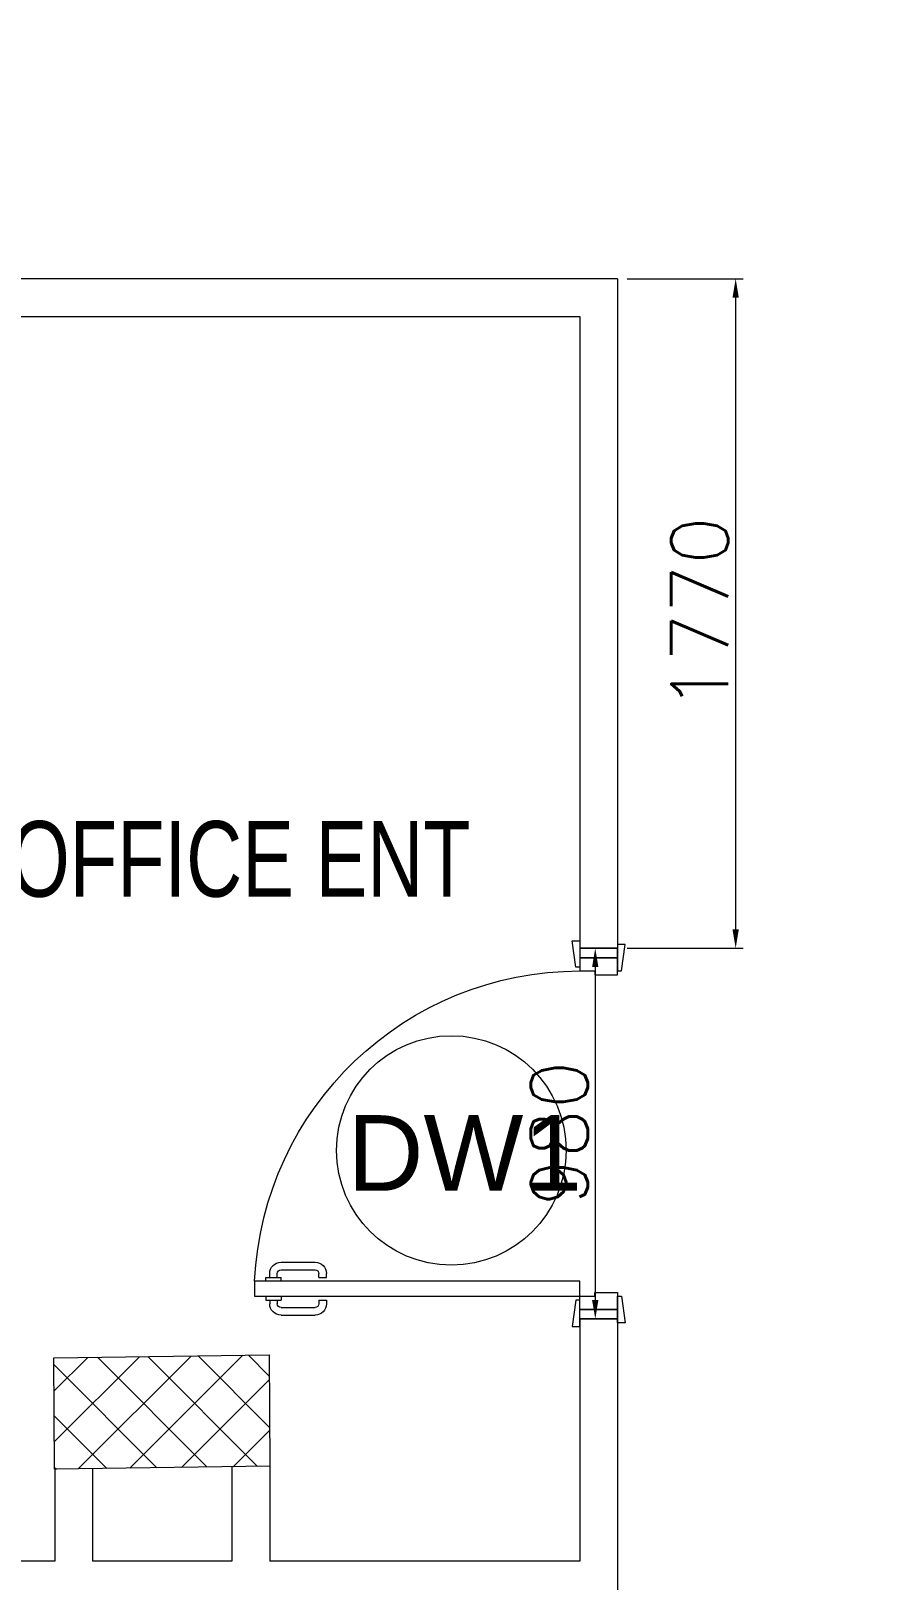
# Model space of a CAD drawing. Header units: millimetres. Extents: x -2143172 to 5255, y -610845 to 279739.
# Drawn here: x -1066007 to -1063782, y -587708 to -583613 of the extents above; entities that cross this region are included whole.
import ezdxf

# ---------------------------------------------------------------- set-up
doc = ezdxf.new("R2010")
doc.units = ezdxf.units.MM
doc.header["$LTSCALE"] = 30
doc.layers.get('0').update_dxf_attribs({"lineweight": 5})
doc.layers.get('Defpoints').update_dxf_attribs({"lineweight": 5})
for name, color, linetype, lineweight in [('72_EGR_BASE_TEXT', 7, 'Continuous', 5), ('C-HYDR-CTCH', 6, 'Continuous', 5), ('dims.', 152, 'Continuous', 5), ('DTAG', 20, 'Continuous', 9), ('Hatch', 252, 'Continuous', 5), ('Structure', 20, 'Continuous', 5), ('Walls', 32, 'Continuous', 5)]:
    doc.layers.add(name, color=color, linetype=linetype, lineweight=lineweight)
doc.layers.add('Wooden Joinery', color=7, linetype='Continuous', lineweight=5, true_color=0x521300)
doc.styles.add('SIMPLEX', font='SIMPLEX.shx', dxfattribs={"height": 150})
doc.styles.add('TTLB-A0-JeddahDP$0$swis721', font='swiss.ttf')
doc.styles.add('X3G_ENTITY_9EC9', font='swisscl.ttf', dxfattribs={"height": 0.2})
doc.dimstyles.new('Buk', dxfattribs={"dimtxt": 150, "dimasz": 50, "dimexe": 20, "dimexo": 25, "dimgap": 20, "dimtad": 1, "dimdec": 0, "dimrnd": 5, "dimdsep": 46, "dimtxsty": 'SIMPLEX', "dimcen": 0, "dimdle": 20, "dimclrd": 256, "dimclre": 256, "dimclrt": 256, "dimadec": 0, "dimazin": 0, "dimtfac": 0.0075, "dimtdec": 0, "dimtmove": 1, "dimatfit": 2, "dimldrblk": 'ARCHTICK', "dimfxl": 1, "dimtolj": 1, "dimtzin": 0, "dimlwd": -1, "dimlwe": -1, "dimarcsym": 0})

# ---------------------------------------------------------------- blocks, each defined once
blk = doc.blocks.new('*D346')
at = {"layer": 'Defpoints', "color": 0, "transparency": 16777216}
for p in [(-1064457, -584268.1, 0.1), (-1064457, -586038.1, 0.1), (-1064144.9, -586038.1)]:
    blk.add_point(p, dxfattribs=at)
at = {"layer": 'dims.', "linetype": 'Continuous', "transparency": 16777216}
for p, q in [((-1064432, -584268.1), (-1064124.9, -584268.1)), ((-1064432, -586038.1), (-1064124.9, -586038.1))]:
    blk.add_line(p, q, dxfattribs=at)
at = {"layer": 'dims.', "transparency": 16777216}
blk.add_line((-1064144.9, -584318.1), (-1064144.9, -585988.1), dxfattribs=at)
for points in [[(-1064153.3, -584318.1), (-1064136.6, -584318.1), (-1064144.9, -584268.1)], [(-1064153.3, -585988.1), (-1064136.6, -585988.1), (-1064144.9, -586038.1)]]:
    blk.add_solid(points, dxfattribs=at)
at = {"layer": 'dims.', "transparency": 16777216, "insert": (-1064239.9, -585153.1), "char_height": 150, "attachment_point": 5, "rotation": 90, "style": 'SIMPLEX'}
blk.add_mtext('\\A1;1770', dxfattribs=at)
blk = doc.blocks.new('_ArchTick')
at = {"color": 0, "linetype": 'ByBlock', "const_width": 0.15}
blk.add_lwpolyline([(-0.5, -0.5), (0.5, 0.5)], dxfattribs=at)
blk = doc.blocks.new('*D347')
at = {"layer": 'Defpoints', "color": 0, "transparency": 16777216}
for p in [(-1064507, -586038.1, 0.1), (-1064515.9, -587018.1), (-1064507, -587018.1, 0.1)]:
    blk.add_point(p, dxfattribs=at)
at = {"layer": 'dims.', "linetype": 'Continuous', "transparency": 16777216}
for p, q in [((-1064532, -586038.1), (-1064535.9, -586038.1)), ((-1064532, -587018.1), (-1064535.9, -587018.1))]:
    blk.add_line(p, q, dxfattribs=at)
at = {"layer": 'dims.', "transparency": 16777216}
blk.add_line((-1064515.9, -586088.1), (-1064515.9, -586968.1), dxfattribs=at)
for points in [[(-1064524.3, -586088.1), (-1064507.6, -586088.1), (-1064515.9, -586038.1)], [(-1064524.3, -586968.1), (-1064507.6, -586968.1), (-1064515.9, -587018.1)]]:
    blk.add_solid(points, dxfattribs=at)
at = {"layer": 'dims.', "transparency": 16777216, "insert": (-1064610.9, -586528.1), "char_height": 150, "attachment_point": 5, "rotation": 90, "style": 'SIMPLEX'}
blk.add_mtext('\\A1;980', dxfattribs=at)
blk = doc.blocks.new('A$C72370EFE')
at = {"layer": 'Wooden Joinery'}
for p, q in [((-0.01, -0.04), (-0.02, -0.04)), ((-0.01, -0.03), (-0.01, -0.07)), ((0, -0.03), (-0.01, -0.03)), ((0.04, -0.03), (0.05, -0.03)), ((0.05, -0.03), (0.05, -0.07)), ((0.05, -0.04), (0.06, -0.04)), ((-0.05, -0.07), (-0.05, -0.16)), ((-0.03, -0.07), (-0.03, -0.16)), ((-0.01, -0.06), (-0.02, -0.06)), ((0, -0.07), (-0.01, -0.07)), ((0.04, -0.07), (0.05, -0.07)), ((0.05, -0.06), (0.06, -0.06)), ((0.07, -0.07), (0.07, -0.16)), ((0.09, -0.07), (0.09, -0.16)), ((-0.01, -0.17), (-0.02, -0.17)), ((-0.01, -0.19), (-0.02, -0.19)), ((-0.01, -0.17), (-0.01, -0.19)), ((0.05, -0.17), (0.06, -0.17)), ((0.05, -0.17), (0.05, -0.19)), ((0.05, -0.19), (0.06, -0.19))]:
    blk.add_line(p, q, dxfattribs=at)
for centre, radius, start, end in [((-0.02, -0.07), 0.03, 90, 180), ((0.06, -0.07), 0.03, 0, 90), ((-0.02, -0.07), 0.01, 90, 180), ((0.06, -0.07), 0.01, 0, 90), ((-0.02, -0.16), 0.03, 180, 270), ((-0.02, -0.16), 0.01, 180, 270), ((0.06, -0.16), 0.01, 270, 0), ((0.06, -0.16), 0.03, 270, 0)]:
    blk.add_arc(centre, radius, start, end, dxfattribs=at)
blk = doc.blocks.new('A$C5DAD61B4')
at = {"layer": 'Wooden Joinery'}
for points in [[(80, 959.1), (80, 969.1), (10, 979.1), (10, 959.1)], [(940, 959.1), (940, 969.1), (1010, 979.1), (1010, 959.1)], [(70, 859.1), (70, 849.1), (0, 839.1), (0, 859.1)], [(120, 859.1), (120, 0), (80, 0), (80, 859.1)], [(950, 859.1), (950, 849.1), (1020, 839.1), (1020, 859.1)]]:
    blk.add_lwpolyline(points, close=True, dxfattribs=at)
for points in [[(45, 859.1), (45, 959.1), (20, 959.1), (20, 859.1), (45, 859.1)], [(45, 859.1), (80, 859.1), (80, 899.1), (90, 899.1), (90, 959.1), (45, 959.1), (45, 859.1)], [(975, 859.1), (940, 859.1), (940, 899.1), (930, 899.1), (930, 959.1), (975, 959.1), (975, 859.1)], [(975, 859.1), (975, 959.1), (1000, 959.1), (1000, 859.1), (975, 859.1)]]:
    blk.add_lwpolyline(points, dxfattribs=at)
blk.add_arc((80, 859.1), 860, 272.666, 0, dxfattribs=at)
at = {"layer": 'Wooden Joinery', "xscale": 999.9999999998854, "yscale": 999.9999999998854, "zscale": 999.9999999998854, "rotation": 180}
blk.add_blockref('A$C72370EFE', (120, 0), dxfattribs=at)
blk = doc.blocks.new('A$C47696aed')
at = {"layer": 'Hatch'}
h = blk.add_hatch(dxfattribs=at)
h.set_pattern_fill('ANSI37', color=256, scale=30)
h.paths.add_polyline_path([(50952.7, 21917.9), (50348.7, 21909.7), (50352.6, 21621.3), (50956.6, 21629.5)])
h.paths.add_polyline_path([(43791.9, 21910.1), (43208.4, 21904.7), (43188.5, 21613.3), (43772, 21618.7)])
h.paths.add_polyline_path([(29414.9, 21902.8), (28815.8, 21898.7), (28810.1, 21605.6), (29409.2, 21609.7)])
h.paths.add_polyline_path([(36600.2, 21904.9), (35999, 21897.4), (35990.7, 21611.8), (36591.9, 21619.3)])
h.paths.add_polyline_path([(22195.7, 21912), (21589.3, 21890.2), (21603.8, 21597.6), (22210.2, 21619.5)])
h.paths.add_polyline_path([(15459.1, 21901.7), (14237.2, 21925.6), (14230.7, 21629.5), (15452.7, 21605.5)])
h.paths.add_polyline_path([(15473.2, 14701.6), (14258.2, 14685.8), (14244.7, 14393.4), (15459.7, 14409.1)])
h.paths.add_polyline_path([(15447.1, 7508.4), (14244, 7492.4), (14238.3, 7199.4), (15441.4, 7215.3)])
h.paths.add_polyline_path([(15465.6, 309.7), (14269, 298.3), (14271.8, 3.8), (15468.5, 15.2)])
h.paths.add_polyline_path([(7830.6, 311.8), (7227.1, 308.1), (7237.7, 22.6), (7841.3, 26.3)])
h.paths.add_polyline_path([(7815.2, 7509.8), (7218.4, 7511.4), (7218.2, 7210.2), (7815.1, 7208.6)])
h.paths.add_polyline_path([(7825.1, 14699.4), (7205.8, 14700.6), (7195.2, 14397.6), (7814.5, 14396.4)])
h.paths.add_polyline_path([(7801.7, 21878.7), (7201.1, 21893.2), (7197.5, 21603.6), (7798.1, 21589.1)])
h.paths.add_polyline_path([(602.6, 21876.9), (0, 21899.6), (1.9, 21611.2), (604.5, 21588.5)])
h.paths.add_polyline_path([(610.4, 7498.6), (8.3, 7491.6), (11.7, 7200), (613.7, 7206.9)])
h.paths.add_polyline_path([(627.9, 303.9), (29.5, 302.9), (34.3, 2.3), (632.7, 3.3)])
h.paths.add_polyline_path([(22214.6, 317.2), (21608.9, 304.3), (21614.6, 3.1), (22220.3, 16)])
h.paths.add_polyline_path([(22208.1, 7509.7), (21613.7, 7492.1), (21615.8, 7195.5), (22210.2, 7213.1)])
h.paths.add_polyline_path([(22199.3, 14717.7), (21600.4, 14710), (21604.4, 14409.9), (22203.4, 14417.6)])
h.paths.add_polyline_path([(29399.7, 14702.4), (28797.7, 14707.1), (28802, 14415), (29403.9, 14410.3)])
h.paths.add_polyline_path([(29403.4, 7519.8), (28799.6, 7502.2), (28813, 7202.1), (29413.1, 7223.2)])
h.paths.add_polyline_path([(29419.5, 303.8), (28815.7, 310.4), (28813.3, 24.7), (29417.2, 18.1)])
h.paths.add_polyline_path([(36618, 314.2), (36020.7, 299.7), (36029.7, 0), (36627, 14.6)])
h.paths.add_polyline_path([(36610.7, 7502.6), (36009.5, 7504.5), (36010.6, 7207.3), (36611.9, 7205.4)])
h.paths.add_polyline_path([(36574.3, 14706.4), (35993.4, 14711.1), (36013.1, 14421.3), (36594, 14416.6)])
h.paths.add_polyline_path([(43777.6, 14705.7), (43180, 14719.4), (43182, 14427.5), (43779.6, 14413.8)])
h.paths.add_polyline_path([(43778.6, 7507.1), (43210.2, 7499.5), (43212, 7205.4), (43780.5, 7213)])
h.paths.add_polyline_path([(43815.7, 310), (43210.4, 307.3), (43211.8, 2.8), (43817, 5.4)])
h.paths.add_polyline_path([(50989.9, 309.5), (50401.9, 325.5), (50388.7, 18.3), (50976.7, 2.3)])
h.paths.add_polyline_path([(50974.1, 7508.9), (50370.9, 7510), (50368.9, 7213.4), (50972.2, 7212.3)])
at = {"layer": 'C-HYDR-CTCH', "color": 4, "flags": 128}
blk.add_lwpolyline([(43212, 7205.4), (43210.2, 7499.5), (43778.6, 7507.1), (43780.5, 7213), (43212, 7205.4)], dxfattribs=at)
blk = doc.blocks.new('A$C164D1FF0')
at = {"layer": 'DTAG'}
blk.add_circle((0, 0), 303.3, dxfattribs=at)
at = {"layer": 'DTAG', "insert": (-275.2, 93.3), "char_height": 200, "width": 6547.939, "attachment_point": 1, "style": 'TTLB-A0-JeddahDP$0$swis721'}
blk.add_mtext('DW1', dxfattribs=at)

msp = doc.modelspace()

# ---------------------------------------------------------------- linework, layer by layer
at = {"layer": 'Walls'}
for p, q in [((-1064457, -584268.1, 0.2), (-1072457, -584268.1, 0.2)), ((-1064457, -584268.1, 0.2), (-1064457, -586038.1, 0.2)), ((-1068757, -584368.1, 0.2), (-1064557, -584368.1, 0.2)), ((-1064557, -584368.1, 0.2), (-1064557, -586038.1, 0.2)), ((-1064557, -586038.1, 0.2), (-1064457, -586038.1, 0.2)), ((-1064557, -587018.1, 0.2), (-1064557, -587658.1, 0.2)), ((-1064557, -587018.1, 0.2), (-1064457, -587018.1, 0.2)), ((-1064457, -587018.1, 0.2), (-1064457, -589878.1, 0.2)), ((-1065944.3, -587415, 0.2), (-1065944.3, -587658.4, 0.2)), ((-1065844.3, -587415, 0.2), (-1065844.3, -587658.4, 0.2)), ((-1065475.9, -587408.7, 0.2), (-1065475.8, -587658.4, 0.2)), ((-1065375.9, -587407.4, 0.2), (-1065375.8, -587658.4, 0.2)), ((-1065944.3, -587658.4, 0.2), (-1068757, -587658.1, 0.2)), ((-1065475.8, -587658.4, 0.2), (-1065844.3, -587658.4, 0.2)), ((-1064557, -587658.1, 0.2), (-1065375.8, -587658.4, 0.2))]:
    msp.add_line(p, q, dxfattribs=at)

# ---------------------------------------------------------------- block references
at = {"layer": 'DTAG'}
msp.add_blockref('A$C164D1FF0', (-1064896.2, -586572.6, -0.1), dxfattribs=at)
at = {"layer": 'Structure', "color": 3}
msp.add_blockref('A$C47696aed', (-1109156.4, -594620.4, 0.2), dxfattribs=at)
at = {"layer": 'Wooden Joinery', "xscale": -1, "rotation": 270}
msp.add_blockref('A$C5DAD61B4', (-1065416.1, -587038.1, 0.2), dxfattribs=at)

# ---------------------------------------------------------------- texts
at = {"layer": '72_EGR_BASE_TEXT', "insert": (-1066109.5, -585701.9, 0.2), "char_height": 200, "attachment_point": 2, "style": 'X3G_ENTITY_9EC9'}
msp.add_mtext('SECRETARY OFFICE ENT', dxfattribs=at)

# ---------------------------------------------------------------- dimensions: what is measured, and where the dimension line sits
at = {"layer": 'dims.'}
for base, p1, p2, picture, middle in [((-1064144.9, -586038.1, 0.1), (-1064457, -584268.1, 0.2), (-1064457, -586038.1, 0.2), '*D346', (-1064239.9, -585153.1, 0.1)), ((-1064515.9, -587018.1, 0.1), (-1064507, -586038.1, 0.2), (-1064507, -587018.1, 0.2), '*D347', (-1064610.9, -586528.1, 0.1))]:
    dim = msp.add_linear_dim(base=base, p1=p1, p2=p2, angle=90, dimstyle='Buk', dxfattribs=at)
    dim.commit()
    dim.dimension.update_dxf_attribs({"geometry": picture, "text_midpoint": middle})

doc.saveas('drawing.dxf')
